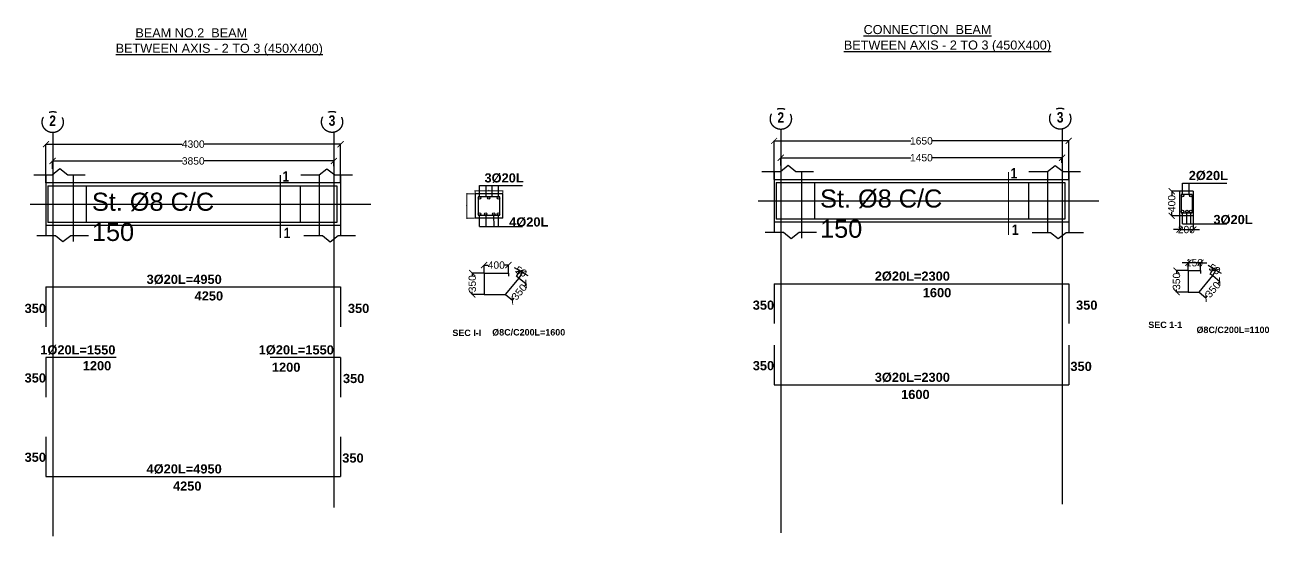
# Model space of a CAD drawing. Header units: inches. Extents: x -291016 to -124071, y 25078 to 137196.
# Drawn here: x -169471 to -149115, y 110762 to 119121 of the extents above; entities that cross this region are included whole.
import ezdxf

# ---------------------------------------------------------------- set-up
doc = ezdxf.new("R2010")
doc.units = ezdxf.units.IN
doc.header["$MEASUREMENT"] = 0
doc.linetypes.add('CENTER', pattern=[2, 1.25, -0.25, 0.25, -0.25])
doc.linetypes.add('CENTER2', pattern=[28.575, 19.05, -3.175, 3.175, -3.175])
doc.layers.add('AXIS', color=8, linetype='CENTER')
doc.layers.add('TEX', color=4, linetype='Continuous')
for name, color, linetype, lineweight in [('bar', 2, 'Continuous', 60), ('texts', 3, 'Continuous', 15), ('wal', 7, 'Continuous', 50)]:
    doc.layers.add(name, color=color, linetype=linetype, lineweight=lineweight)
doc.styles.add('50', font='arial.ttf', dxfattribs={"height": 150})
doc.styles.add('G', font='arial.ttf')
doc.styles.add('SIMPLEX', font='arial.ttf', dxfattribs={"height": 120})
doc.styles.add('Swiss Outline Bold Condensed', font='swisscbo.ttf')
doc.dimstyles.new('25SC', dxfattribs={"dimtxt": 20, "dimasz": 100, "dimexe": 0, "dimexo": 0, "dimgap": 0, "dimtad": 0, "dimdec": 0, "dimzin": 0, "dimdsep": 46, "dimtxsty": 'SIMPLEX', "dimblk": 'ARCHTICK', "dimcen": 0, "dimclrd": 1, "dimclre": 1, "dimclrt": 6, "dimadec": 0, "dimazin": 0, "dimtfac": 1, "dimtdec": 0, "dimtix": 1, "dimtmove": 2, "dimatfit": 3, "dimldrblk": 'ARCHTICK', "dimfxl": 50, "dimtolj": 1, "dimtzin": 0, "dimarcsym": 0})
doc.dimstyles.new('50PEA1', dxfattribs={"dimscale": 0, "dimtxt": 12.5, "dimasz": 5, "dimexe": 5, "dimexo": 10, "dimgap": 5, "dimtad": 1, "dimdec": 0, "dimdsep": 46, "dimtxsty": 'Standard', "dimblk1": 'ARCHTICK', "dimblk2": 'ARCHTICK', "dimsah": 1, "dimcen": 2.5, "dimdle": 10, "dimclrd": 8, "dimclre": 8, "dimclrt": 7, "dimadec": 0, "dimazin": 0, "dimtfac": 1, "dimtdec": 0, "dimtix": 1, "dimtmove": 2, "dimatfit": 3, "dimldrblk": 'ARCHTICK', "dimfxl": 1, "dimtolj": 1, "dimtzin": 0, "dimlwd": 13, "dimlwe": 13, "dimarcsym": 0})

# ---------------------------------------------------------------- blocks, each defined once
blk = doc.blocks.new('_ArchTick')
at = {"color": 0, "const_width": 0.15}
blk.add_lwpolyline([(-0.5, -0.5), (0.5, 0.5)], dxfattribs=at)
blk = doc.blocks.new('*D88')
at = {"color": 1, "lineweight": -2, "transparency": 16777216}
for p, q in [((-169017, 116767), (-169017, 116896)), ((-169017, 116896), (-166895, 116896)), ((-164417, 116896), (-166538, 116896)), ((-164417, 116812), (-164417, 116896))]:
    blk.add_line(p, q, dxfattribs=at)
at = {"layer": 'Defpoints', "color": 0, "transparency": 16777216}
for p in [(-164417, 116896), (-169017, 116767), (-164417, 116812)]:
    blk.add_point(p, dxfattribs=at)
at = {"color": 1, "lineweight": -2, "transparency": 16777216, "xscale": 100, "yscale": 100, "zscale": 100, "rotation": 180}
blk.add_blockref('_ArchTick', (-169017, 116896), dxfattribs=at)
at = {"color": 1, "lineweight": -2, "transparency": 16777216, "xscale": 100, "yscale": 100, "zscale": 100}
blk.add_blockref('_ArchTick', (-164417, 116896), dxfattribs=at)
at = {"color": 6, "transparency": 16777216, "insert": (-166717, 116896), "char_height": 120, "attachment_point": 5, "style": 'SIMPLEX'}
blk.add_mtext('\\A1;3850', dxfattribs=at)
blk = doc.blocks.new('*D89')
at = {"color": 1, "lineweight": -2, "transparency": 16777216}
for p, q in [((-169127, 116541), (-169127, 117171)), ((-169127, 117171), (-166898, 117171)), ((-164307, 117171), (-166535, 117171)), ((-164307, 116541), (-164307, 117171))]:
    blk.add_line(p, q, dxfattribs=at)
at = {"layer": 'Defpoints', "color": 0, "transparency": 16777216}
for p in [(-164307, 117171), (-169127, 116541), (-164307, 116541)]:
    blk.add_point(p, dxfattribs=at)
at = {"color": 1, "lineweight": -2, "transparency": 16777216, "xscale": 100, "yscale": 100, "zscale": 100, "rotation": 180}
blk.add_blockref('_ArchTick', (-169127, 117171), dxfattribs=at)
at = {"color": 1, "lineweight": -2, "transparency": 16777216, "xscale": 100, "yscale": 100, "zscale": 100}
blk.add_blockref('_ArchTick', (-164307, 117171), dxfattribs=at)
at = {"color": 6, "transparency": 16777216, "insert": (-166717, 117171), "char_height": 120, "attachment_point": 5, "style": 'SIMPLEX'}
blk.add_mtext('\\A1;4300', dxfattribs=at)
blk = doc.blocks.new('*D192')
at = {"color": 8, "lineweight": 13, "transparency": 16777216}
for p, q in [((-162114, 116361), (-162244, 116361)), ((-162239, 116371), (-162239, 115951)), ((-162114, 115961), (-162244, 115961))]:
    blk.add_line(p, q, dxfattribs=at)
at = {"layer": 'Defpoints', "color": 0, "transparency": 16777216}
for p in [(-162104, 116361), (-162239, 115961), (-162104, 115961)]:
    blk.add_point(p, dxfattribs=at)
at = {"color": 8, "lineweight": 13, "transparency": 16777216, "xscale": 5, "yscale": 5, "zscale": 5}
for p, rotation in [((-162239, 116361), 90), ((-162239, 115961), 270)]:
    blk.add_blockref('_ArchTick', p, dxfattribs=dict(at, rotation=rotation))
at = {"color": 7, "transparency": 16777216, "insert": (-162250, 116161), "char_height": 12.5, "attachment_point": 5, "rotation": 90}
blk.add_mtext('\\A1;400', dxfattribs=at)
blk = doc.blocks.new('*D193')
at = {"color": 8, "lineweight": 13, "transparency": 16777216}
for p, q in [((-162114, 116410), (-161644, 116410)), ((-162104, 116371), (-162104, 116415)), ((-161654, 116371), (-161654, 116415))]:
    blk.add_line(p, q, dxfattribs=at)
at = {"layer": 'Defpoints', "color": 0, "transparency": 16777216}
for p in [(-162104, 116361), (-161654, 116410), (-161654, 116361)]:
    blk.add_point(p, dxfattribs=at)
at = {"color": 8, "lineweight": 13, "transparency": 16777216, "xscale": 5, "yscale": 5, "zscale": 5, "rotation": 180}
blk.add_blockref('_ArchTick', (-162104, 116410), dxfattribs=at)
at = {"color": 8, "lineweight": 13, "transparency": 16777216, "xscale": 5, "yscale": 5, "zscale": 5}
blk.add_blockref('_ArchTick', (-161654, 116410), dxfattribs=at)
at = {"color": 7, "transparency": 16777216, "insert": (-161879, 116421), "char_height": 12.5, "attachment_point": 5}
blk.add_mtext('\\A1;450', dxfattribs=at)
blk = doc.blocks.new('*D194')
at = {"color": 1, "lineweight": -2, "transparency": 16777216}
for p, q in [((-161384, 114982), (-161272, 114887)), ((-161272, 114887), (-161299, 114855)), ((-161609, 114714), (-161496, 114619)), ((-161496, 114619), (-161469, 114652))]:
    blk.add_line(p, q, dxfattribs=at)
at = {"layer": 'Defpoints', "color": 0, "transparency": 16777216}
for p in [(-161384, 114982), (-161272, 114887), (-161609, 114714)]:
    blk.add_point(p, dxfattribs=at)
at = {"color": 1, "lineweight": -2, "transparency": 16777216, "xscale": 100, "yscale": 100, "zscale": 100}
for p, rotation in [((-161272, 114887), 49.99567424151289), ((-161496, 114619), 229.9956742415129)]:
    blk.add_blockref('_ArchTick', p, dxfattribs=dict(at, rotation=rotation))
at = {"color": 6, "transparency": 16777216, "insert": (-161384, 114753), "char_height": 120, "attachment_point": 5, "rotation": 49.9957, "style": 'SIMPLEX'}
blk.add_mtext('\\A1;350', dxfattribs=at)
blk = doc.blocks.new('*D195')
at = {"color": 1, "lineweight": -2, "transparency": 16777216}
for p, q in [((-161375, 115098), (-161462, 115148)), ((-161428, 115007), (-161375, 115098)), ((-161384, 114982), (-161332, 115073)), ((-161332, 115073), (-161375, 115098)), ((-161332, 115073), (-161245, 115023))]:
    blk.add_line(p, q, dxfattribs=at)
at = {"layer": 'Defpoints', "color": 0, "transparency": 16777216}
for p in [(-161375, 115098), (-161428, 115007), (-161384, 114982)]:
    blk.add_point(p, dxfattribs=at)
at = {"color": 1, "lineweight": -2, "transparency": 16777216, "xscale": 100, "yscale": 100, "zscale": 100}
for p, rotation in [((-161375, 115098), 329.9862666535626), ((-161332, 115073), 149.9862666535626)]:
    blk.add_blockref('_ArchTick', p, dxfattribs=dict(at, rotation=rotation))
at = {"color": 6, "transparency": 16777216, "insert": (-161353, 115086), "char_height": 120, "attachment_point": 5, "rotation": 329.9863, "style": 'SIMPLEX'}
blk.add_mtext('\\A1;50', dxfattribs=at)
blk = doc.blocks.new('*D196')
at = {"color": 1, "lineweight": -2, "transparency": 16777216}
for p, q in [((-161959, 115064), (-161959, 115193)), ((-161959, 115193), (-161894, 115193)), ((-161559, 115193), (-161624, 115193)), ((-161559, 115064), (-161559, 115193))]:
    blk.add_line(p, q, dxfattribs=at)
at = {"layer": 'Defpoints', "color": 0, "transparency": 16777216}
for p in [(-161959, 115193), (-161959, 115064), (-161559, 115064)]:
    blk.add_point(p, dxfattribs=at)
at = {"color": 1, "lineweight": -2, "transparency": 16777216, "xscale": 100, "yscale": 100, "zscale": 100, "rotation": 180}
blk.add_blockref('_ArchTick', (-161959, 115193), dxfattribs=at)
at = {"color": 1, "lineweight": -2, "transparency": 16777216, "xscale": 100, "yscale": 100, "zscale": 100}
blk.add_blockref('_ArchTick', (-161559, 115193), dxfattribs=at)
at = {"color": 6, "transparency": 16777216, "insert": (-161759, 115193), "char_height": 120, "attachment_point": 5, "style": 'SIMPLEX'}
blk.add_mtext('\\A1;400', dxfattribs=at)
blk = doc.blocks.new('*D90')
at = {"color": 1, "lineweight": -2, "transparency": 16777216}
for p, q in [((-161959, 115064), (-162152, 115064)), ((-162152, 115064), (-162152, 115021)), ((-162152, 114714), (-162152, 114757)), ((-161959, 114714), (-162152, 114714))]:
    blk.add_line(p, q, dxfattribs=at)
at = {"layer": 'Defpoints', "color": 0, "transparency": 16777216}
for p in [(-161959, 115064), (-162152, 114714), (-161959, 114714)]:
    blk.add_point(p, dxfattribs=at)
at = {"color": 1, "lineweight": -2, "transparency": 16777216, "xscale": 100, "yscale": 100, "zscale": 100}
for p, rotation in [((-162152, 115064), 90), ((-162152, 114714), 270)]:
    blk.add_blockref('_ArchTick', p, dxfattribs=dict(at, rotation=rotation))
at = {"color": 6, "transparency": 16777216, "insert": (-162152, 114889), "char_height": 120, "attachment_point": 5, "rotation": 90, "style": 'SIMPLEX'}
blk.add_mtext('\\A1;350', dxfattribs=at)
blk = doc.blocks.new('*D102')
at = {"color": 1, "lineweight": -2, "transparency": 16777216}
for p, q in [((-157104, 116820), (-157104, 116949)), ((-157104, 116949), (-154977, 116949)), ((-152504, 116949), (-154630, 116949)), ((-152504, 116865), (-152504, 116949))]:
    blk.add_line(p, q, dxfattribs=at)
at = {"layer": 'Defpoints', "color": 0, "transparency": 16777216}
for p in [(-152504, 116949), (-152504, 116865), (-157104, 116820)]:
    blk.add_point(p, dxfattribs=at)
at = {"color": 1, "lineweight": -2, "transparency": 16777216, "xscale": 100, "yscale": 100, "zscale": 100, "rotation": 180}
blk.add_blockref('_ArchTick', (-157104, 116949), dxfattribs=at)
at = {"color": 1, "lineweight": -2, "transparency": 16777216, "xscale": 100, "yscale": 100, "zscale": 100}
blk.add_blockref('_ArchTick', (-152504, 116949), dxfattribs=at)
at = {"color": 6, "transparency": 16777216, "insert": (-154804, 116949), "char_height": 120, "attachment_point": 5, "style": 'SIMPLEX'}
blk.add_mtext('\\A1;1450', dxfattribs=at)
blk = doc.blocks.new('*D103')
at = {"color": 1, "lineweight": -2, "transparency": 16777216}
for p, q in [((-157214, 116594), (-157214, 117224)), ((-157214, 117224), (-154977, 117224)), ((-152394, 117224), (-154630, 117224)), ((-152394, 116594), (-152394, 117224))]:
    blk.add_line(p, q, dxfattribs=at)
at = {"layer": 'Defpoints', "color": 0, "transparency": 16777216}
for p in [(-152394, 117224), (-157214, 116594), (-152394, 116594)]:
    blk.add_point(p, dxfattribs=at)
at = {"color": 1, "lineweight": -2, "transparency": 16777216, "xscale": 100, "yscale": 100, "zscale": 100, "rotation": 180}
blk.add_blockref('_ArchTick', (-157214, 117224), dxfattribs=at)
at = {"color": 1, "lineweight": -2, "transparency": 16777216, "xscale": 100, "yscale": 100, "zscale": 100}
blk.add_blockref('_ArchTick', (-152394, 117224), dxfattribs=at)
at = {"color": 6, "transparency": 16777216, "insert": (-154804, 117224), "char_height": 120, "attachment_point": 5, "style": 'SIMPLEX'}
blk.add_mtext('\\A1;1650', dxfattribs=at)
blk = doc.blocks.new('*D222')
at = {"color": 1, "lineweight": -2, "transparency": 16777216}
for p, q in [((-150037, 115021), (-149924, 114926)), ((-149924, 114926), (-149952, 114894)), ((-150262, 114753), (-150149, 114659)), ((-150149, 114659), (-150122, 114691))]:
    blk.add_line(p, q, dxfattribs=at)
at = {"layer": 'Defpoints', "color": 0, "transparency": 16777216}
for p in [(-150037, 115021), (-149924, 114926), (-150262, 114753)]:
    blk.add_point(p, dxfattribs=at)
at = {"color": 1, "lineweight": -2, "transparency": 16777216, "xscale": 100, "yscale": 100, "zscale": 100}
for p, rotation in [((-149924, 114926), 49.99567424151289), ((-150149, 114659), 229.9956742415129)]:
    blk.add_blockref('_ArchTick', p, dxfattribs=dict(at, rotation=rotation))
at = {"color": 6, "transparency": 16777216, "insert": (-150037, 114793), "char_height": 120, "attachment_point": 5, "rotation": 49.9957, "style": 'SIMPLEX'}
blk.add_mtext('\\A1;350', dxfattribs=at)
blk = doc.blocks.new('*D223')
at = {"color": 1, "lineweight": -2, "transparency": 16777216}
for p, q in [((-150028, 115138), (-150114, 115188)), ((-150081, 115046), (-150028, 115138)), ((-150037, 115021), (-149985, 115113)), ((-149985, 115113), (-150028, 115138)), ((-149985, 115113), (-149898, 115063))]:
    blk.add_line(p, q, dxfattribs=at)
at = {"layer": 'Defpoints', "color": 0, "transparency": 16777216}
for p in [(-150081, 115046), (-150037, 115021), (-150028, 115138)]:
    blk.add_point(p, dxfattribs=at)
at = {"color": 1, "lineweight": -2, "transparency": 16777216, "xscale": 100, "yscale": 100, "zscale": 100}
for p, rotation in [((-150028, 115138), 329.9862666535626), ((-149985, 115113), 149.9862666535626)]:
    blk.add_blockref('_ArchTick', p, dxfattribs=dict(at, rotation=rotation))
at = {"color": 6, "transparency": 16777216, "insert": (-150006, 115125), "char_height": 120, "attachment_point": 5, "rotation": 329.9863, "style": 'SIMPLEX'}
blk.add_mtext('\\A1;50', dxfattribs=at)
blk = doc.blocks.new('*D224')
at = {"color": 1, "lineweight": -2, "transparency": 16777216}
for p, q in [((-150437, 115232), (-150537, 115232)), ((-150437, 115103), (-150437, 115232)), ((-150237, 115232), (-150437, 115232)), ((-150237, 115103), (-150237, 115232)), ((-150237, 115232), (-150137, 115232))]:
    blk.add_line(p, q, dxfattribs=at)
at = {"layer": 'Defpoints', "color": 0, "transparency": 16777216}
for p in [(-150437, 115232), (-150437, 115103), (-150237, 115103)]:
    blk.add_point(p, dxfattribs=at)
at = {"color": 1, "lineweight": -2, "transparency": 16777216, "xscale": 100, "yscale": 100, "zscale": 100}
blk.add_blockref('_ArchTick', (-150437, 115232), dxfattribs=at)
at = {"color": 1, "lineweight": -2, "transparency": 16777216, "xscale": 100, "yscale": 100, "zscale": 100, "rotation": 180}
blk.add_blockref('_ArchTick', (-150237, 115232), dxfattribs=at)
at = {"color": 6, "transparency": 16777216, "insert": (-150337, 115232), "char_height": 120, "attachment_point": 5, "style": 'SIMPLEX'}
blk.add_mtext('\\A1;150', dxfattribs=at)
blk = doc.blocks.new('*D221')
at = {"color": 1, "lineweight": -2, "transparency": 16777216}
for p, q in [((-150437, 115103), (-150630, 115103)), ((-150630, 115103), (-150630, 115061)), ((-150630, 114753), (-150630, 114796)), ((-150437, 114753), (-150630, 114753))]:
    blk.add_line(p, q, dxfattribs=at)
at = {"layer": 'Defpoints', "color": 0, "transparency": 16777216}
for p in [(-150437, 115103), (-150630, 114753), (-150437, 114753)]:
    blk.add_point(p, dxfattribs=at)
at = {"color": 1, "lineweight": -2, "transparency": 16777216, "xscale": 100, "yscale": 100, "zscale": 100}
for p, rotation in [((-150630, 115103), 90), ((-150630, 114753), 270)]:
    blk.add_blockref('_ArchTick', p, dxfattribs=dict(at, rotation=rotation))
at = {"color": 6, "transparency": 16777216, "insert": (-150630, 114928), "char_height": 120, "attachment_point": 5, "rotation": 90, "style": 'SIMPLEX'}
blk.add_mtext('\\A1;350', dxfattribs=at)
blk = doc.blocks.new('*D225')
at = {"color": 1, "lineweight": -2, "transparency": 16777216}
for p, q in [((-150582, 116400), (-150709, 116400)), ((-150709, 116400), (-150709, 116335)), ((-150709, 116000), (-150709, 116065)), ((-150582, 116000), (-150709, 116000))]:
    blk.add_line(p, q, dxfattribs=at)
at = {"layer": 'Defpoints', "color": 0, "transparency": 16777216}
for p in [(-150582, 116400), (-150709, 116000), (-150582, 116000)]:
    blk.add_point(p, dxfattribs=at)
at = {"color": 1, "lineweight": -2, "transparency": 16777216, "xscale": 100, "yscale": 100, "zscale": 100}
for p, rotation in [((-150709, 116400), 90), ((-150709, 116000), 270)]:
    blk.add_blockref('_ArchTick', p, dxfattribs=dict(at, rotation=rotation))
at = {"color": 6, "transparency": 16777216, "insert": (-150709, 116200), "char_height": 120, "attachment_point": 5, "rotation": 90, "style": 'SIMPLEX'}
blk.add_mtext('\\A1;400', dxfattribs=at)
blk = doc.blocks.new('*D226')
at = {"color": 1, "lineweight": -2, "transparency": 16777216}
for p, q in [((-150582, 116000), (-150582, 115774)), ((-150357, 116000), (-150357, 115774)), ((-150582, 115774), (-150682, 115774)), ((-150582, 115774), (-150357, 115774)), ((-150357, 115774), (-150257, 115774))]:
    blk.add_line(p, q, dxfattribs=at)
at = {"layer": 'Defpoints', "color": 0, "transparency": 16777216}
for p in [(-150582, 116000), (-150357, 116000), (-150357, 115774)]:
    blk.add_point(p, dxfattribs=at)
at = {"color": 1, "lineweight": -2, "transparency": 16777216, "xscale": 100, "yscale": 100, "zscale": 100}
blk.add_blockref('_ArchTick', (-150582, 115774), dxfattribs=at)
at = {"color": 1, "lineweight": -2, "transparency": 16777216, "xscale": 100, "yscale": 100, "zscale": 100, "rotation": 180}
blk.add_blockref('_ArchTick', (-150357, 115774), dxfattribs=at)
at = {"color": 6, "transparency": 16777216, "insert": (-150469, 115774), "char_height": 120, "attachment_point": 5, "style": 'SIMPLEX'}
blk.add_mtext('\\A1;200', dxfattribs=at)

msp = doc.modelspace()

# ---------------------------------------------------------------- linework, layer by layer
at = {"color": 3}
for p, q in [((-169326.7841, 116671.6609), (-169024.2841, 116671.6609)), ((-169126.5357, 116671.6787), (-169126.5357, 115678.1495)), ((-169024.2841, 116671.6609), (-168899.2523, 116772.661)), ((-168899.2523, 116772.661), (-168768.7841, 116671.6609)), ((-168768.7841, 116671.6609), (-168483.7841, 116671.6609)), ((-168674.2688, 115581.6316), (-168674.2688, 116671.6609)), ((-164957.0357, 116668.3503), (-164654.5357, 116668.3503)), ((-164654.5357, 116668.3503), (-164529.5039, 116769.3505)), ((-164654.3564, 116668.3503), (-164654.3564, 115669.5624)), ((-164529.5039, 116769.3505), (-164399.0357, 116668.3503)), ((-164399.0357, 116668.3503), (-164114.0357, 116668.3503)), ((-164306.5357, 116668.3503), (-164306.5357, 115669.5624)), ((-157413.7841, 116724.6609), (-157111.2841, 116724.6609)), ((-157213.5357, 116724.6787), (-157213.5357, 115731.1495)), ((-157111.2841, 116724.6609), (-156986.2523, 116825.661)), ((-156986.2523, 116825.661), (-156855.7841, 116724.6609)), ((-156855.7841, 116724.6609), (-156570.7841, 116724.6609)), ((-156761.2688, 115634.6316), (-156761.2688, 116724.6609)), ((-153044.0357, 116721.3503), (-152741.5357, 116721.3503)), ((-152741.5357, 116721.3503), (-152616.5039, 116822.3505)), ((-152741.3564, 116721.3503), (-152741.3564, 115722.5624)), ((-152616.5039, 116822.3505), (-152486.0357, 116721.3503)), ((-152486.0357, 116721.3503), (-152201.0357, 116721.3503)), ((-152393.5357, 116721.3503), (-152393.5357, 115722.5624)), ((-169126.5357, 116541.4436), (-164306.5357, 116541.488)), ((-157213.5357, 116594.4436), (-152393.5357, 116594.488)), ((-162103.6375, 116360.5991), (-162103.6375, 115960.5991)), ((-161653.6375, 116360.5991), (-162103.6375, 116360.5991)), ((-161653.6375, 116360.5991), (-162103.6375, 116360.5991)), ((-161653.6375, 115960.5991), (-161653.6375, 116360.5991)), ((-157474.0357, 116244.4998), (-151899.0357, 116244.4998)), ((-150581.5357, 116399.9998), (-150581.5357, 115999.9998)), ((-150356.5357, 116399.9998), (-150581.5357, 116399.9998)), ((-150356.5357, 116399.9998), (-150581.5357, 116399.9998)), ((-150356.5357, 116399.9998), (-150356.5357, 115999.9998)), ((-169387.0357, 116191.4998), (-163812.0357, 116191.4998)), ((-164306.5357, 115841.4998), (-169126.5357, 115841.4998)), ((-161653.6375, 115960.5991), (-162103.6375, 115960.5991)), ((-152393.5357, 115894.4998), (-157213.5357, 115894.4998)), ((-150356.5357, 115999.9998), (-150581.5357, 115999.9998)), ((-169275.5188, 115678.1316), (-168973.0188, 115678.1316)), ((-168973.0188, 115678.1316), (-168847.9871, 115577.1315)), ((-168847.9871, 115577.1315), (-168717.5188, 115678.1316)), ((-168717.5188, 115678.1316), (-168432.5188, 115678.1316)), ((-164905.7704, 115674.8211), (-164603.2704, 115674.8211)), ((-164603.2704, 115674.8211), (-164478.2387, 115573.8209)), ((-164478.2387, 115573.8209), (-164347.7704, 115674.8211)), ((-164347.7704, 115674.8211), (-164062.7704, 115674.8211)), ((-157362.5188, 115731.1316), (-157060.0188, 115731.1316)), ((-157060.0188, 115731.1316), (-156934.9871, 115630.1315)), ((-156934.9871, 115630.1315), (-156804.5188, 115731.1316)), ((-156804.5188, 115731.1316), (-156519.5188, 115731.1316)), ((-152992.7704, 115727.8211), (-152690.2704, 115727.8211)), ((-152690.2704, 115727.8211), (-152565.2387, 115626.8209)), ((-152565.2387, 115626.8209), (-152434.7704, 115727.8211)), ((-152434.7704, 115727.8211), (-152149.7704, 115727.8211)), ((-161559.1375, 115064.0991), (-161559.1375, 115014.0991)), ((-150237.0357, 115103.4998), (-150237.0357, 115053.4998)), ((-150037.3576, 115021.2196), (-150080.6529, 115046.23)), ((-169126.61, 114835.4992), (-164306.61, 114835.4992)), ((-169126.61, 114835.4992), (-169126.61, 114185.4992)), ((-164306.61, 114835.5554), (-164306.61, 114185.5554)), ((-161384.4595, 114981.8189), (-161427.7547, 115006.8293)), ((-157213.61, 114888.4992), (-152393.61, 114888.4992)), ((-157213.61, 114888.4992), (-157213.61, 114238.4992)), ((-152393.61, 114888.5554), (-152393.61, 114238.5554)), ((-157213.5846, 113883.9434), (-157213.5846, 113233.9434)), ((-152393.5846, 113883.9996), (-152393.5846, 113233.9996)), ((-169126.6602, 113682.5), (-169126.6602, 113032.5)), ((-167976.6602, 113682.5), (-169126.6602, 113682.5)), ((-164306.6602, 113682.5562), (-165456.6602, 113682.5562)), ((-164306.6602, 113682.5562), (-164306.6602, 113032.5562)), ((-157213.5846, 113233.9434), (-152393.5846, 113233.9996)), ((-169126.6475, 112386.0007), (-169126.6475, 111736.0007)), ((-164306.6475, 112386.0569), (-164306.6475, 111736.0569)), ((-169126.6475, 111736.0007), (-164306.6475, 111736.0569))]:
    msp.add_line(p, q, dxfattribs=at)
at = {"color": 6}
for p, q in [((-169093.5204, 116491.4998), (-164370.0332, 116491.4998)), ((-169093.5204, 116491.4998), (-169093.5204, 115891.4998)), ((-168466.5357, 116491.4998), (-168466.5357, 115891.4998)), ((-164966.5357, 116491.4998), (-164966.5357, 115891.4998)), ((-164370.0332, 116491.4998), (-164370.0332, 115891.4998)), ((-157180.5204, 116544.4998), (-152457.0332, 116544.4998)), ((-157180.5204, 116544.4998), (-157180.5204, 115944.4998)), ((-156553.5357, 116544.4998), (-156553.5357, 115944.4998)), ((-153053.5357, 116544.4998), (-153053.5357, 115944.4998)), ((-152457.0332, 116544.4998), (-152457.0332, 115944.4998)), ((-162053.6375, 116310.5991), (-162053.6375, 116010.5991)), ((-161703.6375, 116310.5991), (-162053.6375, 116310.5991)), ((-161703.6375, 116010.5991), (-161703.6375, 116310.5991)), ((-150551.5357, 116349.9998), (-150551.5357, 116049.9998)), ((-150376.5357, 116349.9998), (-150551.5357, 116349.9998)), ((-150376.5357, 116349.9998), (-150376.5357, 116049.9998)), ((-150551.5357, 116049.9998), (-150376.5357, 116049.9998)), ((-164370.0332, 115891.4998), (-169093.5204, 115891.4998)), ((-162053.6375, 116010.5991), (-161703.6375, 116010.5991)), ((-152457.0332, 115944.4998), (-157180.5204, 115944.4998)), ((-161959.1375, 115064.0991), (-161959.1375, 114714.0991)), ((-161959.1375, 115064.0991), (-161559.1375, 115064.0991)), ((-150437.0357, 115103.4998), (-150437.0357, 114753.4998)), ((-150437.0357, 115103.4998), (-150237.0357, 115103.4998)), ((-150262.0357, 114753.4998), (-150037.3576, 115021.2196)), ((-161609.1375, 114714.0991), (-161384.4595, 114981.8189)), ((-161959.1375, 114714.0991), (-161609.1375, 114714.0991)), ((-150437.0357, 114753.4998), (-150262.0357, 114753.4998))]:
    msp.add_line(p, q, dxfattribs=at)
at = {"color": 0}
for p, q in [((-162033.6375, 116310.5991), (-162033.6375, 116494.5991)), ((-162033.6375, 116494.5991), (-161331.6375, 116494.5991)), ((-161924.6375, 116310.5991), (-161924.6375, 116494.5991)), ((-161827.6375, 116310.5991), (-161827.6375, 116494.5991)), ((-161723.6375, 116310.5991), (-161723.6375, 116494.5991)), ((-150531.5357, 116349.9998), (-150531.5357, 116533.9998)), ((-150531.5357, 116533.9998), (-149809.5357, 116533.9998)), ((-150422.5357, 116349.9998), (-150422.5357, 116533.9998)), ((-150531.5357, 115865.9998), (-150531.5357, 116049.9998)), ((-150459.5357, 115865.9998), (-150459.5357, 116049.9998)), ((-150396.5357, 115865.9998), (-150396.5357, 116049.9998)), ((-162033.6375, 115826.5991), (-162033.6375, 116010.5991)), ((-162033.6375, 115826.5991), (-161331.6375, 115826.5991)), ((-161924.6375, 115826.5991), (-161924.6375, 116010.5991)), ((-161793.1375, 115826.5991), (-161800.1375, 116010.5991)), ((-161723.6375, 115826.5991), (-161723.6375, 116010.5991)), ((-150531.5357, 115865.9998), (-149809.5357, 115865.9998))]:
    msp.add_line(p, q, dxfattribs=at)
at = {"color": 6}
for centre in [(-162033.6375, 116290.5991), (-161882.043, 116290.5991), (-161723.6375, 116290.5991), (-150531.5357, 116329.9998), (-150396.5357, 116329.9998), (-162033.6375, 116030.5991), (-161931.1375, 116030.5991), (-161800.1375, 116030.5991), (-161723.6375, 116030.5991), (-150531.5357, 116069.9998), (-150459.5357, 116069.9998), (-150396.5357, 116069.9998)]:
    msp.add_circle(centre, 20, dxfattribs=at)
at = {"layer": 'AXIS', "linetype": 'CENTER2', "ltscale": 1000}
for p, q in [((-169016.5, 117359.786), (-169016.7875, 110762.2329)), ((-164416.5, 117359.8982), (-164416.7671, 111228.7361)), ((-157103.5, 117412.786), (-157103.7875, 110815.2329)), ((-152503.5, 117412.8982), (-152503.7671, 111281.7361))]:
    msp.add_line(p, q, dxfattribs=at)
at = {"layer": 'AXIS', "ltscale": 500}
for centre in [(-169016.5, 117531.643), (-164446.0446, 117534.8745), (-157103.5, 117584.643), (-152533.0446, 117587.8745)]:
    msp.add_circle(centre, 171.857, dxfattribs=at)
at = {"layer": 'bar', "ltscale": 150, "const_width": 20}
for points in [[(-165293.0357, 115633.9998), (-165293.0357, 116664.2671)], [(-153380.0357, 115686.9998), (-153380.0357, 116717.2671)]]:
    msp.add_lwpolyline(points, dxfattribs=at)

# ---------------------------------------------------------------- texts
at = {"layer": 'TEX'}
for s, height, style, p in [('%%UCONNECTION  BEAM', 148, 'G', (-155750.0357, 118970.735)), ('%%UBEAM NO.2  BEAM', 148, 'G', (-167663.0357, 118917.735)), ('%%UBETWEEN AXIS - 2 TO 3 (450X400)', 148, 'G', (-167986.0357, 118664.4998)), ('%%UBETWEEN AXIS - 2 TO 3 (450X400)', 148, 'G', (-156073.0357, 118717.4998)), ('2', 170, 'Swiss Outline Bold Condensed', (-157158.5509, 117521.9486)), ('3', 170, 'Swiss Outline Bold Condensed', (-152588.0955, 117525.1801)), ('2', 170, 'Swiss Outline Bold Condensed', (-169071.5509, 117468.9486)), ('3', 170, 'Swiss Outline Bold Condensed', (-164501.0955, 117472.1801)), ('1', 170, 'Swiss Outline Bold Condensed', (-165256.9952, 116558.3195)), ('1', 170, 'Swiss Outline Bold Condensed', (-153343.9952, 116611.3195)), ('1', 170, 'Swiss Outline Bold Condensed', (-153323.5357, 115686.9998)), ('1', 170, 'Swiss Outline Bold Condensed', (-165236.5357, 115633.9998))]:
    msp.add_text(s, height=height, dxfattribs=dict(at, style=style)).set_placement(p)
at = {"layer": 'TEX', "char_height": 296, "attachment_point": 1, "style": 'G'}
for insert in [(-156461.5357, 116430.4998), (-168374.5357, 116377.4998)]:
    msp.add_mtext_dynamic_manual_height_columns('St. %%C8 C/C 150', width=2462.399683, gutter_width=1, heights=[0], dxfattribs=dict(at, insert=insert))
at = {"layer": 'texts', "lineweight": 50, "ltscale": 2, "char_height": 105, "attachment_point": 1}
for s, insert, width in [('{\\fArial|b1|i0|c0|p34;SEC 1-1}', (-151092.0357, 114269.4998), 703.982526), ('{\\fArial|b1|i0|c0|p34;SEC I-I}', (-162477.12, 114137.9511), 610.442651), ('{\\fArial|b1|i0|c0|p34;%%C8C/C200L=1600}', (-161825.9054, 114147.1398), 364.62196), ('{\\fArial|b1|i0|c0|p34;%%C8C/C200L=1100}', (-150303.8036, 114186.5405), 364.62196)]:
    msp.add_mtext(s, dxfattribs=dict(at, insert=insert, width=width))
at = {"layer": 'wal', "lineweight": 50, "char_height": 150, "attachment_point": 3, "rotation": 359.95372519, "style": '50'}
for s, insert in [('{\\fArial|b1|i0|c0|p34;3%%C20L}', (-161311.6375, 116694.229)), ('{\\fArial|b1|i0|c0|p34;2%%C20L}', (-149789.5357, 116733.6298)), ('{\\fArial|b1|i0|c0|p34;4%%C20L}', (-160907.6375, 115973.729)), ('{\\fArial|b1|i0|c0|p34;3%%C20L}', (-149385.5357, 116013.1298)), ('{\\fArial|b1|i0|c0|p34;3%%C20L=4950}', (-166250.8627, 115035.1292)), ('{\\fArial|b1|i0|c0|p34;2%%C20L=2300}', (-154337.8627, 115088.1292)), ('{\\fArial|b1|i0|c0|p34;1600}', (-154315.3627, 114817.6292)), ('{\\fArial|b1|i0|c0|p34;4250}', (-166228.3627, 114764.6292)), ('{\\fArial|b1|i0|c0|p34;350}', (-157213.557, 114613.4998)), ('{\\fArial|b1|i0|c0|p34;350}', (-151924.0357, 114613.556)), ('{\\fArial|b1|i0|c0|p34;350}', (-169126.557, 114560.4998)), ('{\\fArial|b1|i0|c0|p34;350}', (-163837.0357, 114560.556)), ('{\\fArial|b1|i0|c0|p34;1%%C20L=1550}', (-167990.0357, 113882.1299)), ('{\\fArial|b1|i0|c0|p34;1%%C20L=1550}', (-164416.6515, 113882.1672)), ('{\\fArial|b1|i0|c0|p34;1200}', (-168058.5357, 113622.735)), ('{\\fArial|b1|i0|c0|p34;1200}', (-164963.7264, 113598.2606)), ('{\\fArial|b1|i0|c0|p34;350}', (-157213.5316, 113624.5027)), ('{\\fArial|b1|i0|c0|p34;350}', (-152016.4197, 113612.058)), ('{\\fArial|b1|i0|c0|p34;350}', (-169126.6073, 113423.0593)), ('{\\fArial|b1|i0|c0|p34;350}', (-163917.9827, 113414.1153)), ('{\\fArial|b1|i0|c0|p34;3%%C20L=2300}', (-154337.7997, 113433.5734)), ('{\\fArial|b1|i0|c0|p34;1600}', (-154669.4197, 113153.0018)), ('{\\fArial|b1|i0|c0|p34;350}', (-169126.5946, 112126.56)), ('{\\fArial|b1|i0|c0|p34;350}', (-163929.4827, 112114.1153)), ('{\\fArial|b1|i0|c0|p34;4%%C20L=4950}', (-166250.8627, 111935.6307)), ('{\\fArial|b1|i0|c0|p34;4250}', (-166582.4827, 111655.0591))]:
    msp.add_mtext(s, dxfattribs=dict(at, insert=insert))

# ---------------------------------------------------------------- dimensions: what is measured, and where the dimension line sits
at = {"color": 3}
for base, p1, p2, text, picture, middle in [((-152393.5357, 117224.1787), (-157213.5357, 116594.4436), (-152393.5357, 116594.4436), '1650', '*D103', (-154803.5357, 117224.1787)), ((-164306.5357, 117171.1787), (-169126.5357, 116541.4436), (-164306.5357, 116541.4436), '4300', '*D89', (-166716.5357, 117171.1787)), ((-164416.5239, 116896.2339), (-169016.5258, 116767.1804), (-164416.5239, 116811.7491), '3850', '*D88', (-166716.5249, 116896.2339)), ((-152503.5239, 116949.2339), (-157103.5258, 116820.1804), (-152503.5239, 116864.7491), '1450', '*D102', (-154803.5249, 116949.2339)), ((-150356.5357, 115774.4998), (-150581.5357, 115999.9998), (-150356.5357, 115999.9998), '200', '*D226', (-150469.0357, 115774.4998)), ((-150437.0357, 115232.4998), (-150237.0357, 115103.4998), (-150437.0357, 115103.4998), '150', '*D224', (-150337.0357, 115232.4998))]:
    dim = msp.add_linear_dim(base=base, p1=p1, p2=p2, text=text, dimstyle='25SC', dxfattribs=at)
    dim.commit()
    dim.dimension.update_dxf_attribs({"geometry": picture, "text_midpoint": middle})
for base, p1, p2, picture, middle in [((-150708.5357, 115999.9998), (-150581.5357, 116399.9998), (-150581.5357, 115999.9998), '*D225', (-150708.5357, 116199.9998)), ((-162152.1375, 114714.0991), (-161959.1375, 115064.0991), (-161959.1375, 114714.0991), '*D90', (-162152.1375, 114889.0991)), ((-150630.0357, 114753.4998), (-150437.0357, 115103.4998), (-150437.0357, 114753.4998), '*D221', (-150630.0357, 114928.4998))]:
    dim = msp.add_linear_dim(base=base, p1=p1, p2=p2, angle=90, dimstyle='25SC', dxfattribs=at)
    dim.commit()
    dim.dimension.update_dxf_attribs({"geometry": picture, "text_midpoint": middle})
dim = msp.add_linear_dim(base=(-162238.6375, 115960.5991), p1=(-162103.6375, 116360.5991), p2=(-162103.6375, 115960.5991), angle=90, dimstyle='50PEA1', override={"dimscale": 1}, dxfattribs=at)
dim.commit()
dim.dimension.update_dxf_attribs({"geometry": '*D192', "text_midpoint": (-162249.8875, 116160.5991)})
dim = msp.add_linear_dim(base=(-161653.6375, 116409.5991), p1=(-162103.6375, 116360.5991), p2=(-161653.6375, 116360.5991), dimstyle='50PEA1', override={"dimscale": 1}, dxfattribs=at)
dim.commit()
dim.dimension.update_dxf_attribs({"geometry": '*D193', "text_midpoint": (-161878.6375, 116420.8491)})
dim = msp.add_linear_dim(base=(-161959.1375, 115193.0991), p1=(-161559.1375, 115064.0991), p2=(-161959.1375, 115064.0991), dimstyle='25SC', dxfattribs=at)
dim.commit()
dim.dimension.update_dxf_attribs({"geometry": '*D196', "text_midpoint": (-161759.1375, 115193.0991)})
for p1, p2, distance, picture, middle in [((-150037.3576, 115021.2196), (-150080.6529, 115046.23), -105.6175, '*D223', (-150006.1746, 115125.1796)), ((-161384.4595, 114981.8189), (-161427.7547, 115006.8293), -105.6175, '*D195', (-161353.2764, 115085.7788)), ((-150262.0357, 114753.4998), (-150037.3576, 115021.2196), -147.4037, '*D222', (-150036.786, 114792.6019)), ((-161609.1375, 114714.0991), (-161384.4595, 114981.8189), -147.4037, '*D194', (-161383.8878, 114753.2012))]:
    dim = msp.add_aligned_dim(p1=p1, p2=p2, distance=distance, dimstyle='25SC', dxfattribs=at)
    dim.commit()
    dim.dimension.update_dxf_attribs({"geometry": picture, "text_midpoint": middle})

doc.saveas('drawing.dxf')
